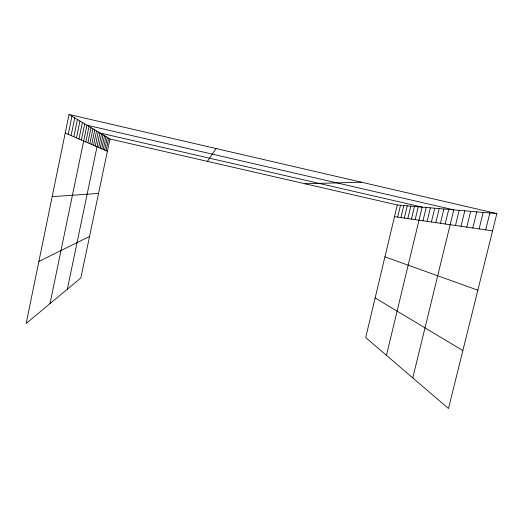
<?xml version="1.0" encoding="UTF-8"?>
<svg xmlns="http://www.w3.org/2000/svg" width="523" height="523" viewBox="0 0 523 523"><rect width="100%" height="100%" fill="white"/><g stroke="black" fill="none" stroke-linecap="round" stroke-linejoin="round"><path stroke-width="0.78" d="M69.023 114.472L26.15 323.482L80.849 277.948L109.961 138.994L69.023 114.472L496.85 213.58L448.486 408.528L365.695 337.551L397.297 204.957L496.85 213.58M68.232 134.333L71.952 116.23M71.108 135.575L74.743 117.904M73.854 136.758L77.411 119.499M76.476 137.895L79.954 121.022M78.98 138.974L82.386 122.48M81.372 140.014L84.713 123.873M49.999 303.628L86.936 125.206L453.774 209.847L412.791 377.926M85.805 141.929L89.015 126.448M87.857 142.812L91.002 127.645M89.832 143.668L92.917 128.789M91.728 144.485L94.761 129.894M93.558 145.276L96.539 130.953M95.317 146.041L98.246 131.979M67.336 289.199L99.893 132.966L422.146 207.108L386.458 355.352M98.657 147.479L101.482 133.921M100.239 148.166L103.018 134.836M101.763 148.826L104.502 135.725M103.24 149.46L105.934 136.588M104.672 150.081L107.32 137.418M106.051 150.676L108.66 138.216M397.683 217.11L400.513 205.232M400.951 217.581L403.834 205.519M404.331 218.071L407.267 205.82M407.822 218.581L410.803 206.127M411.424 219.104L414.458 206.441M415.144 219.64L418.237 206.768M422.983 220.778L426.193 207.461M427.108 221.379L430.383 207.821M431.383 221.994L434.724 208.2M435.816 222.641L439.222 208.585M440.418 223.308L443.89 208.991M445.191 224.001L448.741 209.416M455.468 225.491L459.174 210.318M461.005 226.289L464.797 210.802M466.778 227.132L470.661 211.312M472.799 228.002L476.78 211.841M479.094 228.917L483.174 212.397M485.677 229.872L489.855 212.972M207.409 161.365L216.071 148.539M38.885 261.402L89.538 236.481M52.163 196.648L98.559 193.405M305.066 183.782L361.413 182.207M394.512 216.646L492.561 230.872M109.961 138.994L397.297 204.957M384.928 256.858L477.852 290.173M65.218 133.025L107.392 151.258M375.128 297.966L462.868 350.573"/></g></svg>
